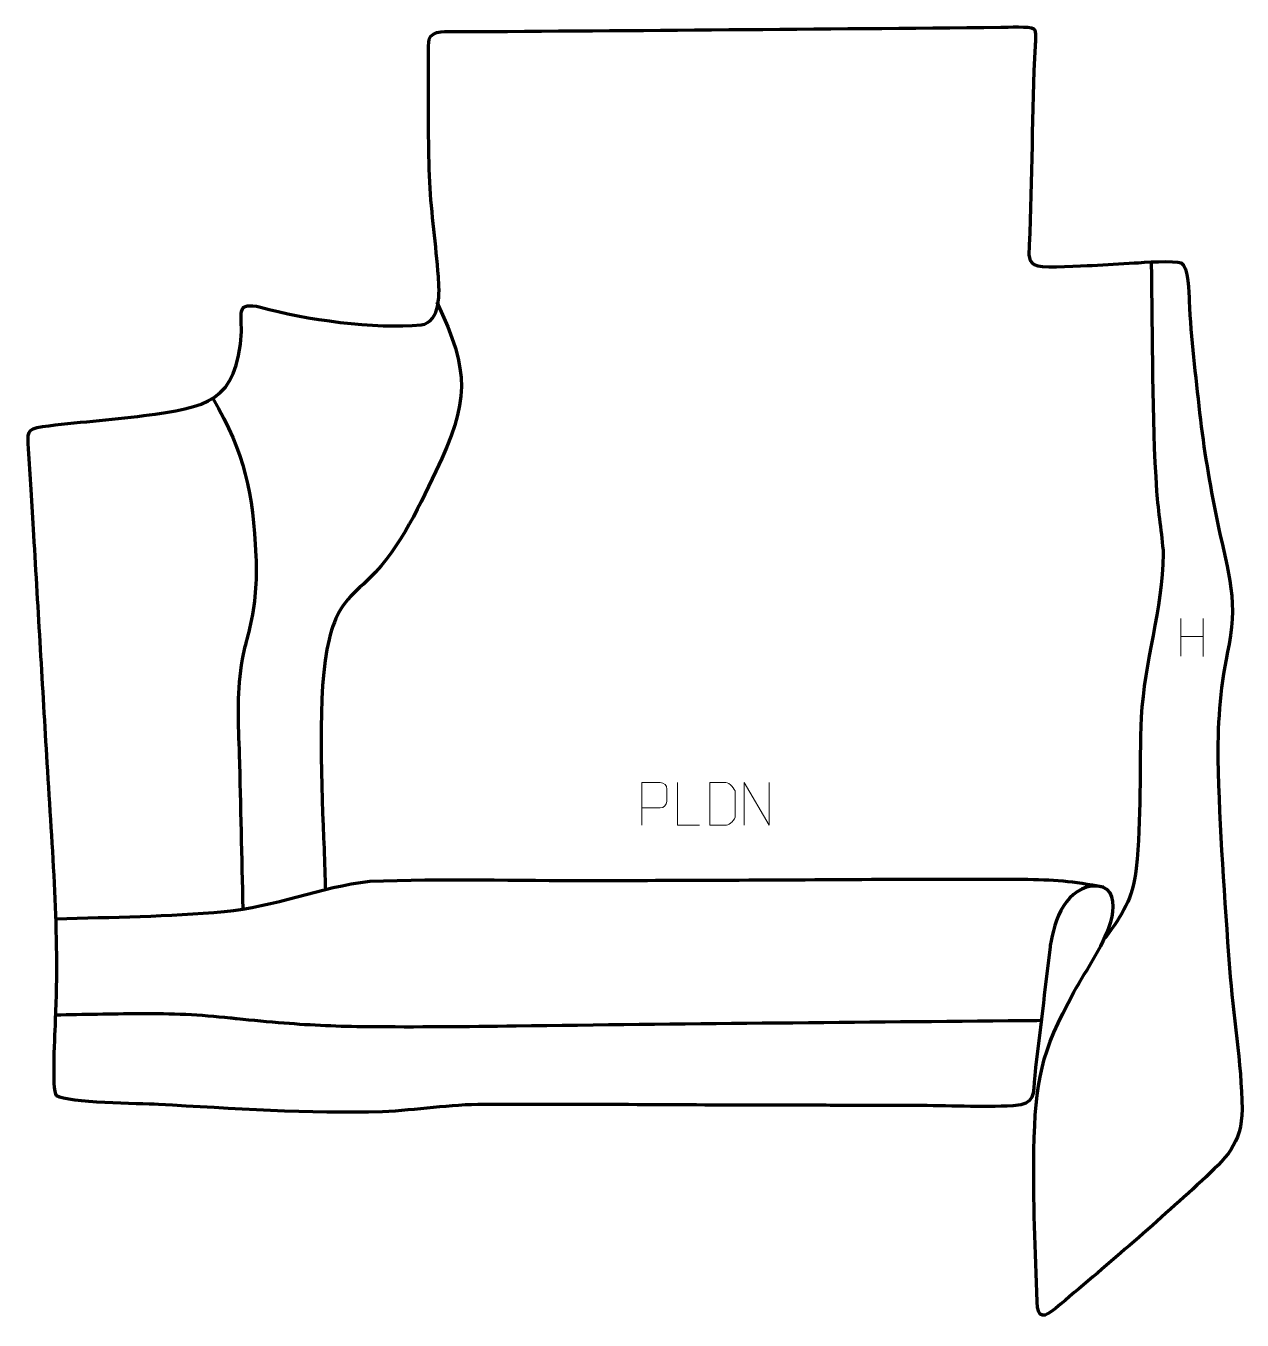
# Model space of a CAD drawing. Header units: millimetres. Extents: x 1045 to 1758, y 152 to 911.
import ezdxf

# ---------------------------------------------------------------- set-up
doc = ezdxf.new("R2010")
doc.units = ezdxf.units.MM
doc.header["$MEASUREMENT"] = 0
doc.layers.add('layer 2', color=7, linetype='Continuous')
doc.layers.add('layer 3', color=7, linetype='Continuous')

msp = doc.modelspace()

# ---------------------------------------------------------------- linework, layer by layer
at = {"layer": 'layer 2', "color": 142, "lineweight": 158}
for points, knots in [([(1704.2369, 772.3503), (1705.1905, 727.8493), (1704.4387, 682.6169), (1707.4505, 638.2587), (1707.4505, 638.2587), (1708.3005, 625.7408), (1710.5273, 613.6092), (1711.4049, 601.3383), (1711.4049, 601.3383), (1710.9305, 568.8818), (1700.1511, 538.2753), (1698.4816, 505.7491), (1698.4816, 505.7491), (1697.2174, 476.6309), (1698.5913, 445.8078), (1695.4989, 417.0475), (1695.4989, 417.0475), (1693.0872, 398.0317), (1687.9522, 391.166), (1677.2373, 376.0264)], [0, 0, 0, 0, 0.16666667, 0.16666667, 0.16666667, 0.16666667, 0.33333333, 0.33333333, 0.33333333, 0.33333333, 0.5, 0.5, 0.5, 0.5, 0.66666667, 0.66666667, 0.66666667, 0.66666667, 1, 1, 1, 1]), ([(1285.4116, 748.9297), (1305.071, 707.9977), (1304.4147, 690.6145), (1284.8813, 649.9055), (1284.8813, 649.9055), (1273.4039, 625.9859), (1262.5302, 601.777), (1242.4018, 583.7355), (1242.4018, 583.7355), (1230.6775, 573.3518), (1226.1888, 566.678), (1222.2714, 551.2067), (1222.2714, 551.2067), (1214.8706, 521.9778), (1218.1524, 460.546), (1219.3313, 428.6962), (1219.3313, 428.6962), (1219.6379, 420.4123), (1219.9222, 412.1315), (1220.1299, 403.8444)], [0, 0, 0, 0, 0.16666667, 0.16666667, 0.16666667, 0.16666667, 0.33333333, 0.33333333, 0.33333333, 0.33333333, 0.5, 0.5, 0.5, 0.5, 0.66666667, 0.66666667, 0.66666667, 0.66666667, 1, 1, 1, 1]), ([(1154.1778, 692.5148), (1172.9398, 660.0605), (1177.7396, 637.2478), (1179.3895, 600.0368), (1179.3895, 600.0368), (1180.0554, 585.0179), (1179.0661, 572.3939), (1175.6963, 557.7225), (1175.6963, 557.7225), (1175.6963, 557.7225), (1175.4659, 556.7521), (1175.4659, 556.7521), (1175.4659, 556.7521), (1175.4659, 556.7521), (1175.1983, 555.6745), (1175.1983, 555.6745), (1175.1983, 555.6745), (1173.8713, 550.633), (1172.572, 545.7499), (1171.5657, 540.624), (1171.5657, 540.624), (1171.5657, 540.624), (1171.3789, 539.6445), (1171.3789, 539.6445), (1171.3789, 539.6445), (1167.9619, 521.1949), (1168.9179, 505.2466), (1169.5333, 486.7021), (1169.5333, 486.7021), (1169.5645, 485.7469), (1169.5933, 484.7917), (1169.6215, 483.8363), (1169.6215, 483.8363), (1170.4203, 453.6939), (1171.0094, 423.546), (1171.7117, 393.4011)], [0, 0, 0, 0, 0.1, 0.1, 0.1, 0.1, 0.2, 0.2, 0.2, 0.2, 0.3, 0.3, 0.3, 0.3, 0.4, 0.4, 0.4, 0.4, 0.5, 0.5, 0.5, 0.5, 0.6, 0.6, 0.6, 0.6, 0.7, 0.7, 0.7, 0.7, 0.8, 0.8, 0.8, 0.8, 1, 1, 1, 1]), ([(1676.3355, 405.9269), (1658.3289, 409.4633), (1646.9663, 410.3699), (1628.6476, 410.4785), (1628.6476, 410.4785), (1569.7666, 410.8276), (1510.681, 410.1702), (1451.7745, 409.9658), (1451.7745, 409.9658), (1426.4014, 409.8777), (1401.0283, 409.7896), (1375.6552, 409.7016), (1375.6552, 409.7016), (1332.6718, 409.6191), (1289.099, 411.1174), (1246.2021, 409.2634), (1246.2021, 409.2634), (1216.9271, 406.1129), (1190.4805, 394.2505), (1160.8426, 391.5152), (1160.8426, 391.5152), (1128.095, 388.5268), (1095.2182, 388.3913), (1062.3794, 387.2371)], [0, 0, 0, 0, 0.14285714, 0.14285714, 0.14285714, 0.14285714, 0.28571429, 0.28571429, 0.28571429, 0.28571429, 0.42857143, 0.42857143, 0.42857143, 0.42857143, 0.57142857, 0.57142857, 0.57142857, 0.57142857, 0.71428571, 0.71428571, 0.71428571, 0.71428571, 1, 1, 1, 1]), ([(1639.6021, 327.7773), (1633.2461, 327.7171), (1626.89, 327.6569), (1620.534, 327.5967), (1620.534, 327.5967), (1524.338, 326.6855), (1428.1408, 325.8127), (1331.9488, 324.542), (1331.9488, 324.542), (1302.821, 324.1563), (1273.7006, 323.8972), (1244.57, 324.1245), (1244.57, 324.1245), (1228.3458, 324.2546), (1212.2134, 324.9938), (1196.0382, 326.2501), (1196.0382, 326.2501), (1186.8131, 326.9882), (1177.6107, 327.8255), (1168.4081, 328.8084), (1168.4081, 328.8084), (1168.4081, 328.8084), (1167.4552, 328.9108), (1167.4552, 328.9108), (1167.4552, 328.9108), (1166.484, 329.0166), (1165.5128, 329.1231), (1164.5417, 329.2298), (1164.5417, 329.2298), (1146.9521, 331.1647), (1129.6472, 331.9153), (1111.9587, 331.7931), (1111.9587, 331.7931), (1111.9587, 331.7931), (1110.9601, 331.7851), (1110.9601, 331.7851), (1110.9601, 331.7851), (1094.665, 331.6401), (1078.3715, 331.2868), (1062.078, 331.0222)], [0, 0, 0, 0, 0.09090909, 0.09090909, 0.09090909, 0.09090909, 0.18181818, 0.18181818, 0.18181818, 0.18181818, 0.27272727, 0.27272727, 0.27272727, 0.27272727, 0.36363636, 0.36363636, 0.36363636, 0.36363636, 0.45454545, 0.45454545, 0.45454545, 0.45454545, 0.54545455, 0.54545455, 0.54545455, 0.54545455, 0.63636364, 0.63636364, 0.63636364, 0.63636364, 0.72727273, 0.72727273, 0.72727273, 0.72727273, 0.81818182, 0.81818182, 0.81818182, 0.81818182, 1, 1, 1, 1])]:
    msp.add_open_spline(points, degree=3, knots=knots, dxfattribs=at)
at = {"layer": 'layer 3', "color": 242, "lineweight": 158}
msp.add_open_spline([(1281.3772, 819.2737), (1282.229, 800.6188), (1285.0783, 782.3947), (1286.4162, 763.9111), (1286.4162, 763.9111), (1287.0521, 755.125), (1288.0044, 737.371), (1276.2689, 735.6024), (1276.2689, 735.6024), (1249.5216, 733.0703), (1208.0596, 738.6884), (1182.1189, 746.0834), (1182.1189, 746.0834), (1168.0373, 749.0162), (1171.0327, 743.7888), (1170.8963, 731.6758), (1170.8963, 731.6758), (1168.6428, 689.9498), (1150.3676, 687.5356), (1113.7831, 682.4727), (1113.7831, 682.4727), (1094.0178, 679.823), (1074.0975, 678.6947), (1054.3831, 676.0828), (1054.3831, 676.0828), (1044.5476, 674.7798), (1045.6947, 672.0935), (1046.1134, 663.0058), (1046.1134, 663.0058), (1046.4743, 655.1719), (1047.1923, 647.0646), (1047.6558, 639.1701), (1047.6558, 639.1701), (1048.1787, 630.263), (1048.7016, 621.3559), (1049.2246, 612.4488), (1049.2246, 612.4488), (1051.8391, 567.9134), (1054.4537, 523.3779), (1057.0682, 478.8424), (1057.0682, 478.8424), (1060.1124, 428.022), (1064.2564, 379.54), (1061.9918, 328.4403), (1061.9918, 328.4403), (1061.7297, 322.1721), (1059.7609, 286.9556), (1062.4671, 283.766), (1062.4671, 283.766), (1069.7293, 279.3072), (1110.7469, 279.2578), (1122.3597, 278.6363), (1122.3597, 278.6363), (1165.3934, 276.3116), (1210.5511, 273.0121), (1253.5396, 274.3563), (1253.5396, 274.3563), (1273.7774, 275.2461), (1292.9425, 278.622), (1313.4332, 278.6765), (1313.4332, 278.6765), (1366.4207, 278.8104), (1419.5083, 278.3244), (1472.5141, 278.2117), (1472.5141, 278.2117), (1477.2754, 278.2016), (1482.0366, 278.1916), (1486.7979, 278.1814), (1486.7979, 278.1814), (1486.7979, 278.1814), (1490.6069, 278.1733), (1490.6069, 278.1733), (1490.6069, 278.1733), (1502.9862, 278.147), (1515.3654, 278.1207), (1527.7446, 278.0943), (1527.7446, 278.0943), (1540.4413, 278.0673), (1553.138, 278.0404), (1565.8347, 278.0134), (1565.8347, 278.0134), (1584.73, 277.9316), (1604.6691, 276.9787), (1623.4312, 277.8108), (1623.4312, 277.8108), (1636.8399, 278.952), (1634.8756, 284.1943), (1635.9778, 295.6355), (1635.9778, 295.6355), (1638.8908, 320.7168), (1642.0732, 345.7696), (1645.034, 370.8463), (1645.034, 370.8463), (1645.034, 370.8463), (1645.1461, 371.7981), (1645.1461, 371.7981), (1645.1461, 371.7981), (1647.3561, 386.4737), (1654.4768, 407.2585), (1672.6609, 406.6904), (1672.6609, 406.6904), (1682.7005, 405.9125), (1682.7935, 396.4949), (1681.3248, 388.609), (1681.3248, 388.609), (1677.6765, 373.0594), (1666.8104, 358.5392), (1659.0116, 344.5604), (1659.0116, 344.5604), (1639.4611, 309.0108), (1636.4611, 292.2741), (1635.5213, 251.9), (1635.5213, 251.9), (1635.0533, 222.2789), (1636.3334, 192.6194), (1637.4155, 163.021), (1637.4155, 163.021), (1637.8108, 152.2096), (1641.6579, 153.7326), (1648.3652, 159.2618), (1648.3652, 159.2618), (1677.2065, 183.3681), (1706.2662, 208.3797), (1733.9275, 233.8268), (1733.9275, 233.8268), (1747.8701, 246.9332), (1757.5341, 255.4206), (1757.5993, 275.9262), (1757.5993, 275.9262), (1757.1936, 303.2826), (1752.273, 331.1178), (1750.2253, 358.5815), (1750.2253, 358.5815), (1747.2592, 398.9964), (1744.2245, 440.535), (1743.443, 481.0157), (1743.443, 481.0157), (1743.2568, 505.9761), (1744.737, 524.0139), (1749.9809, 548.4814), (1749.9809, 548.4814), (1755.4592, 575.6541), (1748, 595.6437), (1742.7471, 621.7996), (1742.7471, 621.7996), (1738.5189, 642.8536), (1735.0726, 662.6875), (1732.706, 684.0508), (1732.706, 684.0508), (1730.2267, 706.336), (1727.5383, 727.1461), (1726.5547, 749.6563), (1726.5547, 749.6563), (1726.3735, 753.8039), (1726.1283, 770.1759), (1721.8802, 771.9845), (1721.8802, 771.9845), (1718.1635, 773.5668), (1699.5311, 772.2598), (1694.359, 771.9762), (1694.359, 771.9762), (1686.1509, 771.526), (1677.9518, 770.9557), (1669.7416, 770.5255), (1669.7416, 770.5255), (1663.2984, 770.2339), (1643.4741, 769.0782), (1637.7652, 770.1831), (1637.7652, 770.1831), (1631.5715, 772.0857), (1632.5466, 776.934), (1632.8221, 782.4014), (1632.8221, 782.4014), (1634.5123, 821.2996), (1634.264, 860.4072), (1636.2071, 899.2109), (1636.2071, 899.2109), (1636.3207, 901.4788), (1637.2828, 907.8482), (1635.4609, 909.2435), (1635.4609, 909.2435), (1633.2541, 910.9335), (1619.9775, 910.1282), (1616.2359, 910.096), (1616.2359, 910.096), (1509.7977, 909.1811), (1403.3605, 908.1909), (1296.9202, 907.5452), (1296.9202, 907.5452), (1292.0503, 907.5158), (1282.6813, 908.7152), (1281.067, 903.0843), (1281.067, 903.0843), (1280.2469, 900.2237), (1280.6172, 885.1021), (1280.5959, 880.8931), (1280.5959, 880.8931), (1280.4919, 860.3244), (1280.4729, 839.8302), (1281.3772, 819.2737)], degree=3, knots=[0, 0, 0, 0, 0.01960784, 0.01960784, 0.01960784, 0.01960784, 0.03921569, 0.03921569, 0.03921569, 0.03921569, 0.05882353, 0.05882353, 0.05882353, 0.05882353, 0.07843137, 0.07843137, 0.07843137, 0.07843137, 0.09803922, 0.09803922, 0.09803922, 0.09803922, 0.11764706, 0.11764706, 0.11764706, 0.11764706, 0.1372549, 0.1372549, 0.1372549, 0.1372549, 0.15686275, 0.15686275, 0.15686275, 0.15686275, 0.17647059, 0.17647059, 0.17647059, 0.17647059, 0.19607843, 0.19607843, 0.19607843, 0.19607843, 0.21568627, 0.21568627, 0.21568627, 0.21568627, 0.23529412, 0.23529412, 0.23529412, 0.23529412, 0.25490196, 0.25490196, 0.25490196, 0.25490196, 0.2745098, 0.2745098, 0.2745098, 0.2745098, 0.29411765, 0.29411765, 0.29411765, 0.29411765, 0.31372549, 0.31372549, 0.31372549, 0.31372549, 0.33333333, 0.33333333, 0.33333333, 0.33333333, 0.35294118, 0.35294118, 0.35294118, 0.35294118, 0.37254902, 0.37254902, 0.37254902, 0.37254902, 0.39215686, 0.39215686, 0.39215686, 0.39215686, 0.41176471, 0.41176471, 0.41176471, 0.41176471, 0.43137255, 0.43137255, 0.43137255, 0.43137255, 0.45098039, 0.45098039, 0.45098039, 0.45098039, 0.47058824, 0.47058824, 0.47058824, 0.47058824, 0.49019608, 0.49019608, 0.49019608, 0.49019608, 0.50980392, 0.50980392, 0.50980392, 0.50980392, 0.52941176, 0.52941176, 0.52941176, 0.52941176, 0.54901961, 0.54901961, 0.54901961, 0.54901961, 0.56862745, 0.56862745, 0.56862745, 0.56862745, 0.58823529, 0.58823529, 0.58823529, 0.58823529, 0.60784314, 0.60784314, 0.60784314, 0.60784314, 0.62745098, 0.62745098, 0.62745098, 0.62745098, 0.64705882, 0.64705882, 0.64705882, 0.64705882, 0.66666667, 0.66666667, 0.66666667, 0.66666667, 0.68627451, 0.68627451, 0.68627451, 0.68627451, 0.70588235, 0.70588235, 0.70588235, 0.70588235, 0.7254902, 0.7254902, 0.7254902, 0.7254902, 0.74509804, 0.74509804, 0.74509804, 0.74509804, 0.76470588, 0.76470588, 0.76470588, 0.76470588, 0.78431373, 0.78431373, 0.78431373, 0.78431373, 0.80392157, 0.80392157, 0.80392157, 0.80392157, 0.82352941, 0.82352941, 0.82352941, 0.82352941, 0.84313725, 0.84313725, 0.84313725, 0.84313725, 0.8627451, 0.8627451, 0.8627451, 0.8627451, 0.88235294, 0.88235294, 0.88235294, 0.88235294, 0.90196078, 0.90196078, 0.90196078, 0.90196078, 0.92156863, 0.92156863, 0.92156863, 0.92156863, 0.94117647, 0.94117647, 0.94117647, 0.94117647, 0.96078431, 0.96078431, 0.96078431, 0.96078431, 1, 1, 1, 1], dxfattribs=at)
at = {"layer": 'layer 3', "color": 250, "lineweight": 9}
for points in [[(1721.709, 563.6148), (1721.709, 563.6148), (1721.709, 541.4221), (1721.709, 541.4221)], [(1734.8247, 563.6148), (1734.8247, 563.6148), (1734.8247, 541.2645), (1734.8247, 541.2645)], [(1721.7265, 552.9724), (1721.7265, 552.9724), (1734.8247, 552.9724), (1734.8247, 552.9724)]]:
    msp.add_open_spline(points, degree=3, dxfattribs=at)
for points, knots in [([(1405.6636, 442.3686), (1405.6636, 442.3686), (1405.6636, 467.3222), (1405.6636, 467.3222), (1405.6636, 467.3222), (1409.2586, 467.3222), (1412.8539, 467.3222), (1416.4493, 467.3222), (1416.4493, 467.3222), (1418.7745, 467.2843), (1420.3319, 465.7942), (1420.3277, 463.4281), (1420.3277, 463.4281), (1420.3273, 461.3924), (1420.3273, 458.3331), (1420.3277, 456.2971), (1420.3277, 456.2971), (1420.3212, 454.4217), (1418.509, 452.4798), (1416.4994, 452.4607), (1416.4994, 452.4607), (1416.4994, 452.4607), (1405.6636, 452.4607), (1405.6636, 452.4607)], [0, 0, 0, 0, 0.14285714, 0.14285714, 0.14285714, 0.14285714, 0.28571429, 0.28571429, 0.28571429, 0.28571429, 0.42857143, 0.42857143, 0.42857143, 0.42857143, 0.57142857, 0.57142857, 0.57142857, 0.57142857, 0.71428571, 0.71428571, 0.71428571, 0.71428571, 1, 1, 1, 1]), ([(1439.4703, 442.3686), (1439.4703, 442.3686), (1426.5212, 442.3686), (1426.5212, 442.3686), (1426.5212, 442.3686), (1426.5212, 442.3686), (1426.5212, 467.3222), (1426.5212, 467.3222)], [0, 0, 0, 0, 0.33333333, 0.33333333, 0.33333333, 0.33333333, 1, 1, 1, 1]), ([(1445.6034, 442.3968), (1447.9352, 442.3972), (1452.8854, 442.3732), (1455.2169, 442.3729), (1455.2169, 442.3729), (1457.1419, 442.2675), (1460.4605, 445.8091), (1460.4493, 447.8264), (1460.4493, 447.8264), (1460.4489, 453.5965), (1460.4489, 455.7662), (1460.4493, 461.5355), (1460.4493, 461.5355), (1460.445, 463.6736), (1457.0705, 467.3337), (1454.9181, 467.3202), (1454.9181, 467.3202), (1452.5924, 467.3202), (1447.8681, 467.3202), (1445.542, 467.3202), (1445.542, 467.3202), (1445.5424, 461.5733), (1445.6037, 448.1441), (1445.6034, 442.3968)], [0, 0, 0, 0, 0.14285714, 0.14285714, 0.14285714, 0.14285714, 0.28571429, 0.28571429, 0.28571429, 0.28571429, 0.42857143, 0.42857143, 0.42857143, 0.42857143, 0.57142857, 0.57142857, 0.57142857, 0.57142857, 0.71428571, 0.71428571, 0.71428571, 0.71428571, 1, 1, 1, 1]), ([(1465.6683, 442.3687), (1465.6683, 442.3687), (1465.6683, 467.3222), (1465.6683, 467.3222), (1465.6683, 467.3222), (1465.6683, 467.3222), (1480.3231, 442.3687), (1480.3231, 442.3687), (1480.3231, 442.3687), (1480.3231, 442.3687), (1480.3231, 467.3222), (1480.3231, 467.3222)], [0, 0, 0, 0, 0.25, 0.25, 0.25, 0.25, 0.5, 0.5, 0.5, 0.5, 1, 1, 1, 1])]:
    msp.add_open_spline(points, degree=3, knots=knots, dxfattribs=at)

doc.saveas('drawing.dxf')
